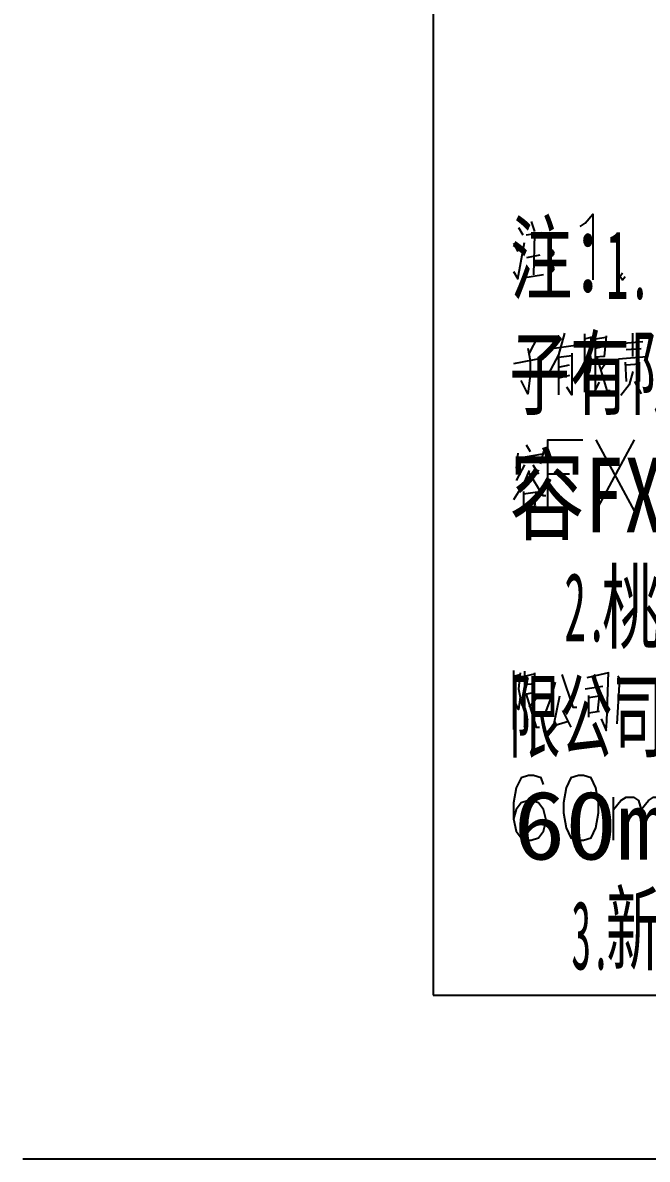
# Model space of a CAD drawing. Header units: metres. Extents: x 17 to 1264, y 17 to 859.
# Drawn here: x 16.8 to 124.8, y 16.9 to 213.4 of the extents above; entities that cross this region are included whole.
import ezdxf

# ---------------------------------------------------------------- set-up
doc = ezdxf.new("R2010")
doc.units = ezdxf.units.M
for name, color, linetype in [('LINES', 7, 'Continuous'), ('POLYLINES', 4, 'Continuous'), ('RECTS', 7, 'Continuous'), ('TEXTS', 3, 'Continuous')]:
    doc.layers.add(name, color=color, linetype=linetype)

msp = doc.modelspace()

# ---------------------------------------------------------------- linework, layer by layer
at = {"layer": 'LINES'}
for p, q in [((87.76, 830.45), (87.76, 45.22)), ((104.68, 178.99), (105.26, 177.26)), ((102.52, 177.98), (103.24, 176.69)), ((103.82, 176.69), (106.55, 177.12)), ((101.66, 175.25), (102.38, 173.81)), ((105.26, 176.83), (105.11, 169.78)), ((103.96, 172.8), (106.27, 173.23)), ((108.43, 173.52), (108.28, 173.52)), ((106.84, 169.78), (103.24, 169.2)), ((108.43, 170.78), (108.28, 170.78)), ((113.9, 159.55), (113.9, 149.47)), ((122.25, 155.66), (122.25, 159.7)), ((102.52, 158.26), (105.83, 158.83)), ((105.83, 158.98), (104.39, 156.24)), ((107.85, 156.96), (112.75, 157.68)), ((113.9, 158.69), (115.05, 158.98)), ((115.05, 159.12), (114.76, 156.38)), ((115.77, 158.69), (117.64, 158.98)), ((115.77, 157.1), (117.07, 157.39)), ((120.67, 157.97), (123.98, 158.26)), ((106.7, 155.38), (101.66, 154.37)), ((109.43, 155.95), (109.43, 149.04)), ((109.43, 155.52), (111.74, 155.81)), ((119.8, 155.23), (124.7, 155.66)), ((123.69, 156.96), (121.1, 156.82)), ((109.43, 153.79), (111.31, 154.22)), ((117.79, 154.8), (116.78, 153.36)), ((120.95, 154.66), (121.1, 151.34)), ((121.1, 154.22), (123.4, 154.37)), ((123.4, 154.66), (123.4, 151.34)), ((111.31, 152.35), (109.43, 151.92)), ((122.54, 151.34), (123.69, 149.18)), ((103.82, 140.4), (104.54, 139.25)), ((115.91, 128.88), (122.54, 141.26)), ((115.91, 141.26), (122.54, 128.88)), ((102.38, 138.96), (102.09, 136.37)), ((102.38, 138.1), (106.7, 138.82)), ((106.84, 139.25), (106.27, 137.09)), ((103.53, 136.94), (102.09, 134.21)), ((104.97, 136.94), (105.98, 135.36)), ((107.56, 135.36), (111.31, 135.36)), ((103.39, 132.34), (103.39, 128.74)), ((103.39, 131.9), (105.4, 132.19)), ((105.55, 132.34), (105.26, 129.74)), ((105.55, 129.74), (103.39, 129.46)), ((101.66, 101.38), (101.66, 91.15)), ((101.66, 100.37), (102.81, 100.66)), ((102.81, 100.94), (102.52, 98.21)), ((103.53, 100.37), (105.26, 100.8)), ((118.07, 100.94), (114.33, 100.08)), ((103.53, 98.93), (104.68, 99.07)), ((114.04, 98.21), (117.07, 98.64)), ((105.55, 96.48), (104.39, 95.04)), ((109.58, 96.91), (108.57, 91.87)), ((114.62, 97.06), (114.62, 93.31)), ((116.49, 96.91), (114.62, 96.62)), ((116.2, 94.32), (116.49, 97.06)), ((110.15, 94.46), (111.59, 91.58)), ((108.28, 91.73), (111.16, 92.59)), ((114.62, 94.03), (116.49, 94.32)), ((118.94, 72), (118.94, 79.49)), ((87.76, 45.22), (1179.14, 45.22))]:
    msp.add_line(p, q, dxfattribs=at)
at = {"layer": 'POLYLINES'}
for points in [[(113.18, 178.13), (114.04, 178.7), (115.34, 180.29), (115.34, 168.91)], [(101.66, 170.35), (102.38, 169.06), (103.53, 175.39)], [(108.7, 173.55), (108.32, 174.03), (107.94, 173.55)], [(107.94, 173.55), (108.32, 173.08), (108.7, 173.55)], [(108.61, 173.55), (108.32, 173.91), (108.04, 173.55)], [(108.04, 173.55), (108.32, 173.2), (108.61, 173.55)], [(108.51, 173.55), (108.32, 173.79), (108.13, 173.55)], [(108.13, 173.55), (108.32, 173.32), (108.51, 173.55)], [(108.7, 170.84), (108.32, 171.31), (107.94, 170.84)], [(108.61, 170.84), (108.32, 171.19), (108.04, 170.84)], [(108.51, 170.84), (108.32, 171.07), (108.13, 170.84)], [(107.94, 170.84), (108.32, 170.36), (108.7, 170.84)], [(108.04, 170.84), (108.32, 170.48), (108.61, 170.84)], [(108.13, 170.84), (108.32, 170.6), (108.51, 170.84)], [(120.52, 170.06), (120.09, 169.49), (120.52, 168.91), (120.95, 169.49)], [(110.44, 159.7), (109.43, 155.95), (107.56, 152.5)], [(115.77, 159.55), (115.77, 149.76), (116.49, 151.2)], [(117.64, 159.26), (117.35, 155.66), (115.77, 155.52)], [(104.11, 157.1), (104.54, 154.94), (104.54, 152.35), (104.11, 149.18), (102.95, 151.49)], [(111.74, 156.24), (111.74, 149.04), (110.87, 150.34)], [(114.76, 156.38), (115.05, 154.94), (114.76, 152.93), (114.33, 154.22)], [(116.06, 155.52), (117.79, 149.76), (118.36, 149.76)], [(122.25, 153.07), (121.67, 150.77), (120.23, 148.9)], [(107.56, 128.88), (107.56, 141.26), (113.61, 141.26)], [(104.39, 135.94), (103.39, 133.63), (101.66, 130.9)], [(104.25, 135.65), (106.7, 131.62), (107.27, 131.62)], [(103.53, 101.23), (103.53, 91.58), (104.11, 93.02)], [(105.26, 100.94), (105.11, 97.49), (103.53, 97.2)], [(110.01, 100.66), (111.88, 95.04), (112.6, 95.04)], [(116.78, 93.02), (117.64, 91.01), (117.79, 92.59), (118.07, 101.09)], [(119.57, 92.14), (120.02, 99.94), (119.66, 100.4)], [(108.86, 99.36), (107.99, 96.34), (107.27, 94.32)], [(102.52, 98.21), (102.81, 96.77), (102.52, 94.61), (101.95, 95.9)], [(103.82, 97.2), (105.55, 91.58), (106.12, 91.58)], [(106.84, 81.65), (106.41, 82.8), (105.11, 83.23), (104.25, 83.23), (102.95, 82.8), (102.09, 81.07), (101.66, 78.48), (101.66, 75.74), (102.09, 73.58), (102.95, 72.43), (104.25, 72), (104.68, 72), (105.98, 72.43), (106.84, 73.58), (107.27, 75.17), (107.27, 75.74), (106.84, 77.33), (105.98, 78.48), (104.68, 78.91), (104.25, 78.91), (102.95, 78.48), (102.09, 77.33), (101.66, 75.74)], [(112.89, 83.23), (111.59, 82.8), (110.73, 81.07), (110.3, 78.48), (110.3, 76.75), (110.73, 74.16), (111.59, 72.43), (112.89, 72), (113.75, 72), (115.05, 72.43), (115.91, 74.16), (116.35, 76.75), (116.35, 78.48), (115.91, 81.07), (115.05, 82.8), (113.75, 83.23), (112.89, 83.23)], [(118.94, 77.33), (120.23, 78.91), (121.1, 79.49), (122.39, 79.49), (123.26, 78.91), (123.69, 77.33), (123.69, 72)], [(123.69, 77.33), (124.99, 78.91), (125.85, 79.49), (127.15, 79.49), (128.01, 78.91), (128.44, 77.33), (128.44, 72)]]:
    msp.add_lwpolyline(points, dxfattribs=at)
at = {"layer": 'RECTS'}
msp.add_lwpolyline([(16.84, 858.82), (1207.43, 858.82), (1207.43, 16.85), (16.84, 16.85)], dxfattribs=at)

# ---------------------------------------------------------------- texts
at = {"layer": 'TEXTS'}
for s, height, width, p in [('注：', 11.88, 0.695353, (101.08, 166.68)), ('1.', 11.88, 0.483271, (117.64, 165.59)), ('子有限责任公司），机柜尺寸皆为', 11.88, 0.675724, (100.94, 146.81)), ('容FXO板、MP板各1块', 12.87, 0.777271, (100.94, 125.28)), ('桃江西220kV变本期新上数据通信网路由器NSR7300X-081台（中标厂家：许继电气股份有限公司），数据通信网交换机1台（中标厂家：北京中电飞华通信有', 11.88, 0.663402, (116.92, 106.4)), ('2.', 11.88, 0.461859, (110.44, 106.4)), ('限公司），调度IAD设备1台（中标厂家：四川景皓科技有限责任公司），行政IAD设备1台（中标厂家：湖南星通电力信息通信有限公司），合柜安装，机柜尺寸为', 11.88, 0.58188, (100.79, 87.54)), ('60mm楣，高）', 11.88, 1.10584, (101.66, 68.67)), ('新上设备具体板件安装槽位请参见厂家安装说明书及运行单位工作通知单。', 11.88, 0.605931, (117.64, 50.76)), ('3.', 11.88, 0.421122, (111.66, 49.67))]:
    msp.add_text(s, height=height, dxfattribs=dict(at, width=width)).set_placement(p)

doc.saveas('drawing.dxf')
